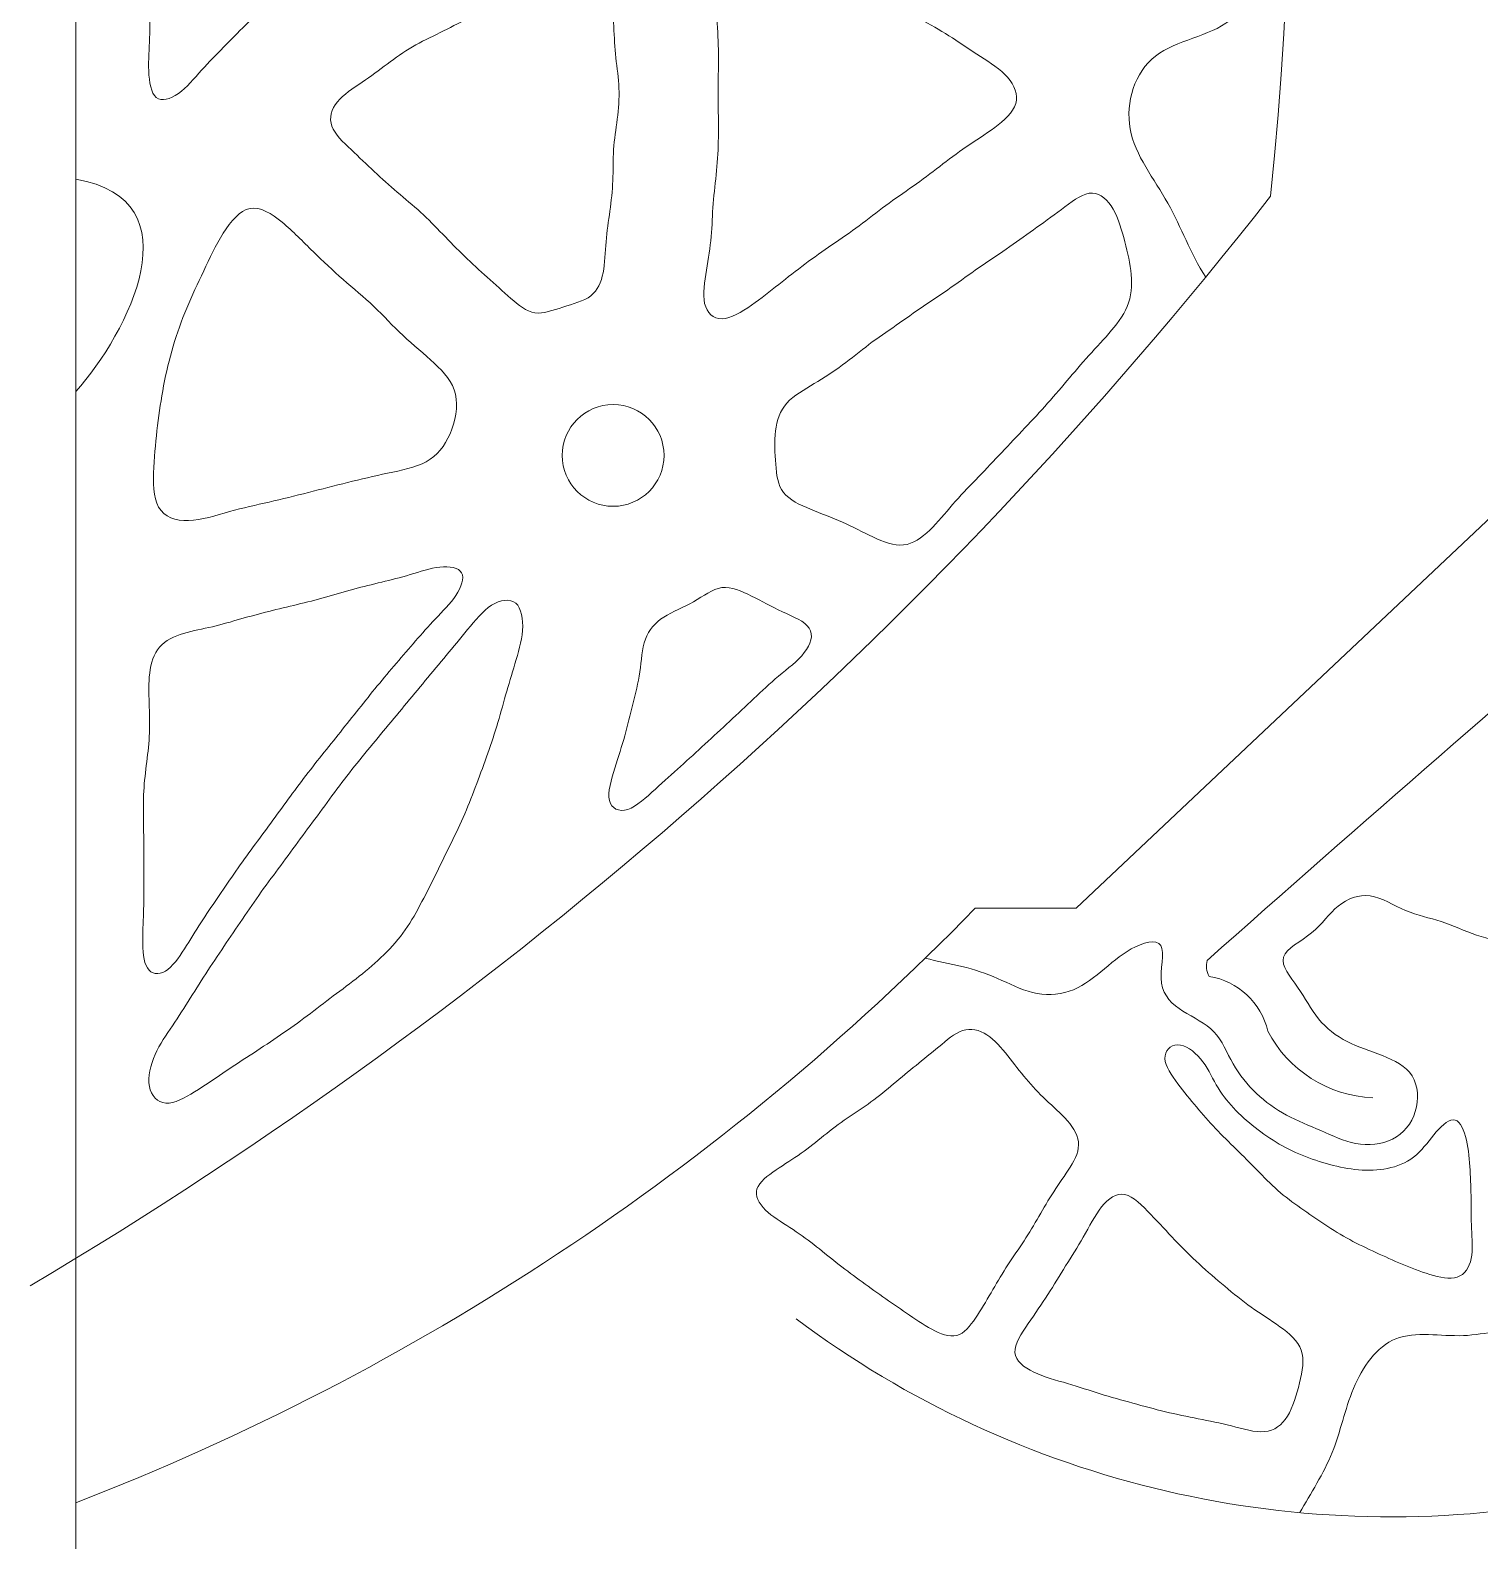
# Model space of a CAD drawing. Header units: inches. Extents: x 36 to 79.2, y 17.3 to 55.9.
# Drawn here: x 35.97 to 44.85, y 22.72 to 31.97 of the extents above; entities that cross this region are included whole.
import ezdxf

# ---------------------------------------------------------------- set-up
doc = ezdxf.new("R2010")
doc.units = ezdxf.units.IN
for name, color, linetype, lineweight in [('01_ORIGINAL_CAD', 7, 'CONTINUOUS', 20), ('10_EXTENSION_MASSES', 7, 'CONTINUOUS', 15), ('11_NODAL_COURTS', 7, 'CONTINUOUS', 15), ('15_NEIGHBOURHOOD_CIRCULATION', 7, 'CONTINUOUS', 13)]:
    doc.layers.add(name, color=color, linetype=linetype, lineweight=lineweight)

msp = doc.modelspace()

# ---------------------------------------------------------------- linework, layer by layer
at = {"layer": '01_ORIGINAL_CAD'}
msp.add_line((36.2477, 17.9065), (36.2477, 55.9005), dxfattribs=at)
msp.add_lwpolyline([(53.6498, 30.945), (50.3999, 30.0042), (48.0949, 29.84), (45.4271, 29.473), (42.376, 26.5966), (41.758, 26.5966, -0.10797), (36.2477, 22.9537)], format="xyb", dxfattribs=at)
for centre, radius, start, end in [((22.064, 33.1953), 21.6191, 354.05829, 36.03187), ((22.0198, 47.8249), 27.364, 300.64801, 321.9453), ((177.5961, -125.0151), 202.3783, 130.550264, 131.620051), ((43.2925, 26.2403), 0.1191, 162.57465, 211.31867), ((43.1185, 25.7412), 0.4431, 13.28108, 80.61101), ((44.2246, 26.1956), 0.7613, 207.58957, 267.56387), ((44.3055, 28.9507), 6.0833, 233.18303, 280.53924)]:
    msp.add_arc(centre, radius, start, end, dxfattribs=at)
at = {"layer": '10_EXTENSION_MASSES'}
for points, knots in [([(37.4282, 32.1361), (37.3799, 32.0947), (37.3333, 32.0509), (37.2877, 32.0061), (37.242, 31.9612), (37.1973, 31.9153), (37.1529, 31.8701), (37.1085, 31.8248), (37.0643, 31.7803), (37.0189, 31.7298), (36.9735, 31.6794), (36.9268, 31.623), (36.8767, 31.5873), (36.8266, 31.5515), (36.7732, 31.5363), (36.741, 31.5628), (36.7088, 31.5892), (36.6978, 31.6572), (36.695, 31.7253), (36.6923, 31.7934), (36.6978, 31.8615), (36.7001, 31.927), (36.7025, 31.9924), (36.7017, 32.055), (36.7013, 32.1185), (36.7008, 32.182), (36.7007, 32.2463), (36.7007, 32.3105), (36.7007, 32.3748), (36.7008, 32.439), (36.7009, 32.5032), (36.701, 32.5674), (36.701, 32.6315), (36.701, 32.6956), (36.701, 32.7597), (36.7011, 32.8238), (36.7011, 32.888), (36.701, 32.9522), (36.701, 33.0164), (36.701, 33.0807), (36.7011, 33.1449), (36.7014, 33.2092), (36.7019, 33.2726), (36.7024, 33.336), (36.703, 33.3986), (36.7004, 33.4643), (36.6978, 33.5301), (36.692, 33.599), (36.6966, 33.6666), (36.7013, 33.7343), (36.7164, 33.8006), (36.7493, 33.8223), (36.7822, 33.844), (36.8329, 33.8211), (36.8794, 33.7804), (36.926, 33.7396), (36.9684, 33.681), (37.0122, 33.6299), (37.0561, 33.5788), (37.1014, 33.5352), (37.1466, 33.4906), (37.1919, 33.4461), (37.2371, 33.4007), (37.2841, 33.3576), (37.3312, 33.3146), (37.3801, 33.2739), (37.4294, 33.2339), (37.4788, 33.1938), (37.5287, 33.1544), (37.5791, 33.1158), (37.6296, 33.0772), (37.6806, 33.0395), (37.7326, 33.0048), (37.7847, 32.9702), (37.8377, 32.9385), (37.8961, 32.9091), (37.9546, 32.8796), (38.0184, 32.8523), (38.0719, 32.8161), (38.1253, 32.7798), (38.1684, 32.7346), (38.1661, 32.6906), (38.1638, 32.6466), (38.1161, 32.6038), (38.0613, 32.568), (38.0064, 32.5322), (37.9443, 32.5035), (37.8873, 32.4723), (37.8303, 32.4411), (37.7784, 32.4075), (37.7275, 32.3709), (37.6766, 32.3343), (37.6267, 32.2949), (37.5767, 32.2557), (37.5267, 32.2165), (37.4766, 32.1775), (37.4282, 32.1361)], [0, 0, 0, 0, 0.03125, 0.03125, 0.03125, 0.0625, 0.0625, 0.0625, 0.09375, 0.09375, 0.09375, 0.125, 0.125, 0.125, 0.15625, 0.15625, 0.15625, 0.1875, 0.1875, 0.1875, 0.21875, 0.21875, 0.21875, 0.25, 0.25, 0.25, 0.28125, 0.28125, 0.28125, 0.3125, 0.3125, 0.3125, 0.34375, 0.34375, 0.34375, 0.375, 0.375, 0.375, 0.40625, 0.40625, 0.40625, 0.4375, 0.4375, 0.4375, 0.46875, 0.46875, 0.46875, 0.5, 0.5, 0.5, 0.53125, 0.53125, 0.53125, 0.5625, 0.5625, 0.5625, 0.59375, 0.59375, 0.59375, 0.625, 0.625, 0.625, 0.65625, 0.65625, 0.65625, 0.6875, 0.6875, 0.6875, 0.71875, 0.71875, 0.71875, 0.75, 0.75, 0.75, 0.78125, 0.78125, 0.78125, 0.8125, 0.8125, 0.8125, 0.84375, 0.84375, 0.84375, 0.875, 0.875, 0.875, 0.90625, 0.90625, 0.90625, 0.9375, 0.9375, 0.9375, 0.96875, 0.96875, 0.96875, 1, 1, 1, 1]), ([(40.2067, 30.2068), (40.1535, 30.2056), (40.1136, 30.2435), (40.1003, 30.3007), (40.0869, 30.3578), (40.1002, 30.4342), (40.112, 30.5056), (40.1238, 30.577), (40.1342, 30.6434), (40.1401, 30.7104), (40.146, 30.7774), (40.1474, 30.8451), (40.1527, 30.9124), (40.1579, 30.9798), (40.167, 31.0469), (40.1733, 31.1143), (40.1797, 31.1818), (40.1834, 31.2496), (40.1844, 31.318), (40.1854, 31.3863), (40.1838, 31.4552), (40.1834, 31.5238), (40.1829, 31.5924), (40.1836, 31.6607), (40.1842, 31.7286), (40.1848, 31.7966), (40.1852, 31.8642), (40.1816, 31.9356), (40.1779, 32.007), (40.1703, 32.0822), (40.1797, 32.1466), (40.1891, 32.2111), (40.2157, 32.2648), (40.2662, 32.2903), (40.3168, 32.3157), (40.3913, 32.3127), (40.4627, 32.3052), (40.534, 32.2976), (40.6022, 32.2854), (40.6691, 32.2746), (40.7361, 32.2638), (40.8018, 32.2544), (40.8673, 32.2394), (40.9328, 32.2244), (40.998, 32.2038), (41.0631, 32.1826), (41.1282, 32.1614), (41.1932, 32.1396), (41.2569, 32.1145), (41.3205, 32.0895), (41.3827, 32.0611), (41.4428, 32.0295), (41.5028, 31.998), (41.5607, 31.9632), (41.6175, 31.9269), (41.6742, 31.8906), (41.7298, 31.8527), (41.7893, 31.8138), (41.8488, 31.7749), (41.9123, 31.7349), (41.9555, 31.686), (41.9987, 31.637), (42.0215, 31.579), (42.0054, 31.5251), (41.9894, 31.4712), (41.9346, 31.4213), (41.877, 31.3784), (41.8194, 31.3354), (41.759, 31.2994), (41.7026, 31.2607), (41.6462, 31.222), (41.5936, 31.1808), (41.5402, 31.1398), (41.4867, 31.0988), (41.4324, 31.0582), (41.3768, 31.0189), (41.3212, 30.9795), (41.2644, 30.9415), (41.2094, 30.9009), (41.1545, 30.8603), (41.1014, 30.8171), (41.0468, 30.7767), (40.9922, 30.7364), (40.936, 30.6988), (40.8802, 30.6603), (40.8244, 30.6219), (40.769, 30.5825), (40.7149, 30.5421), (40.6608, 30.5016), (40.6081, 30.46), (40.5546, 30.4176), (40.5012, 30.3751), (40.4471, 30.3319), (40.3868, 30.2901), (40.3265, 30.2483), (40.2599, 30.208), (40.2067, 30.2068)], [0, 0, 0, 0, 0.03125, 0.03125, 0.03125, 0.0625, 0.0625, 0.0625, 0.09375, 0.09375, 0.09375, 0.125, 0.125, 0.125, 0.15625, 0.15625, 0.15625, 0.1875, 0.1875, 0.1875, 0.21875, 0.21875, 0.21875, 0.25, 0.25, 0.25, 0.28125, 0.28125, 0.28125, 0.3125, 0.3125, 0.3125, 0.34375, 0.34375, 0.34375, 0.375, 0.375, 0.375, 0.40625, 0.40625, 0.40625, 0.4375, 0.4375, 0.4375, 0.46875, 0.46875, 0.46875, 0.5, 0.5, 0.5, 0.53125, 0.53125, 0.53125, 0.5625, 0.5625, 0.5625, 0.59375, 0.59375, 0.59375, 0.625, 0.625, 0.625, 0.65625, 0.65625, 0.65625, 0.6875, 0.6875, 0.6875, 0.71875, 0.71875, 0.71875, 0.75, 0.75, 0.75, 0.78125, 0.78125, 0.78125, 0.8125, 0.8125, 0.8125, 0.84375, 0.84375, 0.84375, 0.875, 0.875, 0.875, 0.90625, 0.90625, 0.90625, 0.9375, 0.9375, 0.9375, 0.96875, 0.96875, 0.96875, 1, 1, 1, 1]), ([(37.8168, 31.3872), (37.7987, 31.4375), (37.8136, 31.4905), (37.8507, 31.5356), (37.8878, 31.5808), (37.9471, 31.6183), (38.0017, 31.6556), (38.0562, 31.693), (38.1059, 31.7303), (38.156, 31.7673), (38.2061, 31.8044), (38.2566, 31.8413), (38.3107, 31.873), (38.3648, 31.9048), (38.4225, 31.9314), (38.4794, 31.9596), (38.5364, 31.9878), (38.5926, 32.0175), (38.6496, 32.0453), (38.7066, 32.0731), (38.7645, 32.099), (38.8234, 32.1222), (38.8824, 32.1454), (38.9424, 32.1659), (39.0025, 32.185), (39.0627, 32.2041), (39.1229, 32.2217), (39.1865, 32.2385), (39.25, 32.2553), (39.3168, 32.2713), (39.3752, 32.2651), (39.4335, 32.2589), (39.4833, 32.2305), (39.5098, 32.1816), (39.5363, 32.1328), (39.5396, 32.0635), (39.543, 31.9974), (39.5464, 31.9313), (39.55, 31.8683), (39.5566, 31.8058), (39.5632, 31.7434), (39.5729, 31.6815), (39.5753, 31.6189), (39.5776, 31.5562), (39.5727, 31.4929), (39.565, 31.4303), (39.5573, 31.3677), (39.547, 31.3059), (39.5428, 31.243), (39.5386, 31.1802), (39.5406, 31.1162), (39.5379, 31.0532), (39.5352, 30.9902), (39.5279, 30.9282), (39.5196, 30.8665), (39.5113, 30.8048), (39.502, 30.7435), (39.4965, 30.6791), (39.491, 30.6147), (39.4893, 30.5471), (39.4781, 30.4887), (39.4669, 30.4302), (39.4463, 30.3808), (39.403, 30.3477), (39.3597, 30.3147), (39.2938, 30.298), (39.232, 30.2783), (39.1701, 30.2585), (39.1124, 30.2358), (39.0601, 30.2438), (39.0077, 30.2517), (38.9607, 30.2904), (38.9129, 30.332), (38.865, 30.3735), (38.8164, 30.4178), (38.7688, 30.4609), (38.7212, 30.504), (38.6747, 30.5459), (38.6294, 30.5897), (38.584, 30.6335), (38.5398, 30.6794), (38.4955, 30.7251), (38.4512, 30.7709), (38.4068, 30.8166), (38.3601, 30.8594), (38.3134, 30.9022), (38.2643, 30.942), (38.2167, 30.9829), (38.1691, 31.0237), (38.1228, 31.0656), (38.0765, 31.1089), (38.0301, 31.1522), (37.9836, 31.1968), (37.9348, 31.243), (37.886, 31.2892), (37.8349, 31.3369), (37.8168, 31.3872)], [0, 0, 0, 0, 0.03125, 0.03125, 0.03125, 0.0625, 0.0625, 0.0625, 0.09375, 0.09375, 0.09375, 0.125, 0.125, 0.125, 0.15625, 0.15625, 0.15625, 0.1875, 0.1875, 0.1875, 0.21875, 0.21875, 0.21875, 0.25, 0.25, 0.25, 0.28125, 0.28125, 0.28125, 0.3125, 0.3125, 0.3125, 0.34375, 0.34375, 0.34375, 0.375, 0.375, 0.375, 0.40625, 0.40625, 0.40625, 0.4375, 0.4375, 0.4375, 0.46875, 0.46875, 0.46875, 0.5, 0.5, 0.5, 0.53125, 0.53125, 0.53125, 0.5625, 0.5625, 0.5625, 0.59375, 0.59375, 0.59375, 0.625, 0.625, 0.625, 0.65625, 0.65625, 0.65625, 0.6875, 0.6875, 0.6875, 0.71875, 0.71875, 0.71875, 0.75, 0.75, 0.75, 0.78125, 0.78125, 0.78125, 0.8125, 0.8125, 0.8125, 0.84375, 0.84375, 0.84375, 0.875, 0.875, 0.875, 0.90625, 0.90625, 0.90625, 0.9375, 0.9375, 0.9375, 0.96875, 0.96875, 0.96875, 1, 1, 1, 1]), ([(40.7496, 29.0395), (40.6843, 29.0664), (40.6192, 29.0971), (40.5833, 29.1428), (40.5474, 29.1884), (40.5407, 29.2491), (40.5353, 29.3157), (40.5299, 29.3822), (40.5259, 29.4545), (40.5339, 29.5197), (40.542, 29.585), (40.5621, 29.6432), (40.6042, 29.6903), (40.6463, 29.7374), (40.7103, 29.7734), (40.7713, 29.8099), (40.8323, 29.8464), (40.8903, 29.8833), (40.9454, 29.9239), (41.0004, 29.9644), (41.0526, 30.0085), (41.1069, 30.0494), (41.1612, 30.0903), (41.2175, 30.128), (41.2734, 30.1668), (41.3292, 30.2056), (41.3845, 30.2455), (41.4409, 30.2842), (41.4974, 30.3229), (41.5548, 30.3604), (41.611, 30.3996), (41.6671, 30.4388), (41.7219, 30.4797), (41.7781, 30.5189), (41.8343, 30.5582), (41.8918, 30.5957), (41.9479, 30.6343), (42.004, 30.6729), (42.0586, 30.7125), (42.1145, 30.7524), (42.1704, 30.7923), (42.2275, 30.8325), (42.2856, 30.8763), (42.3437, 30.9201), (42.4027, 30.9675), (42.4556, 30.9754), (42.5085, 30.9832), (42.5554, 30.9513), (42.5902, 30.8989), (42.6249, 30.8465), (42.6475, 30.7734), (42.667, 30.7042), (42.6865, 30.635), (42.7029, 30.5696), (42.7106, 30.5026), (42.7184, 30.4356), (42.7175, 30.367), (42.6973, 30.3053), (42.677, 30.2436), (42.6374, 30.1888), (42.5932, 30.1363), (42.5491, 30.0837), (42.5004, 30.0333), (42.454, 29.982), (42.4076, 29.9306), (42.3636, 29.8782), (42.3191, 29.8259), (42.2747, 29.7737), (42.2299, 29.7216), (42.184, 29.6704), (42.1382, 29.6193), (42.0913, 29.569), (42.0441, 29.519), (41.997, 29.4689), (41.9496, 29.4191), (41.9023, 29.3692), (41.855, 29.3194), (41.8077, 29.2696), (41.7604, 29.2203), (41.7131, 29.171), (41.6657, 29.1222), (41.6194, 29.0693), (41.5731, 29.0164), (41.5278, 28.9595), (41.4789, 28.9122), (41.43, 28.8649), (41.3775, 28.8272), (41.3186, 28.8212), (41.2598, 28.8152), (41.1946, 28.841), (41.1314, 28.8705), (41.0682, 28.8999), (41.007, 28.9331), (40.9437, 28.9613), (40.8803, 28.9895), (40.8149, 29.0126), (40.7496, 29.0395)], [0, 0, 0, 0, 0.03125, 0.03125, 0.03125, 0.0625, 0.0625, 0.0625, 0.09375, 0.09375, 0.09375, 0.125, 0.125, 0.125, 0.15625, 0.15625, 0.15625, 0.1875, 0.1875, 0.1875, 0.21875, 0.21875, 0.21875, 0.25, 0.25, 0.25, 0.28125, 0.28125, 0.28125, 0.3125, 0.3125, 0.3125, 0.34375, 0.34375, 0.34375, 0.375, 0.375, 0.375, 0.40625, 0.40625, 0.40625, 0.4375, 0.4375, 0.4375, 0.46875, 0.46875, 0.46875, 0.5, 0.5, 0.5, 0.53125, 0.53125, 0.53125, 0.5625, 0.5625, 0.5625, 0.59375, 0.59375, 0.59375, 0.625, 0.625, 0.625, 0.65625, 0.65625, 0.65625, 0.6875, 0.6875, 0.6875, 0.71875, 0.71875, 0.71875, 0.75, 0.75, 0.75, 0.78125, 0.78125, 0.78125, 0.8125, 0.8125, 0.8125, 0.84375, 0.84375, 0.84375, 0.875, 0.875, 0.875, 0.90625, 0.90625, 0.90625, 0.9375, 0.9375, 0.9375, 0.96875, 0.96875, 0.96875, 1, 1, 1, 1]), ([(36.9386, 28.9701), (36.8597, 28.9676), (36.7902, 28.9923), (36.7558, 29.0523), (36.7214, 29.1122), (36.7221, 29.2073), (36.7264, 29.2967), (36.7307, 29.3861), (36.7387, 29.4698), (36.7488, 29.5521), (36.7588, 29.6343), (36.7709, 29.7152), (36.7864, 29.7963), (36.8019, 29.8774), (36.8207, 29.9587), (36.8443, 30.0383), (36.8679, 30.1179), (36.8961, 30.1958), (36.928, 30.2719), (36.9598, 30.3481), (36.9953, 30.4225), (37.0317, 30.4997), (37.0681, 30.577), (37.1053, 30.6571), (37.1517, 30.7306), (37.198, 30.8041), (37.2534, 30.871), (37.3157, 30.8829), (37.3779, 30.8948), (37.4469, 30.8517), (37.5125, 30.7978), (37.5781, 30.7439), (37.6403, 30.6791), (37.7016, 30.6188), (37.7629, 30.5585), (37.8233, 30.5027), (37.8858, 30.448), (37.9483, 30.3934), (38.013, 30.34), (38.0736, 30.2822), (38.1341, 30.2244), (38.1907, 30.1623), (38.2531, 30.104), (38.3155, 30.0457), (38.3837, 29.9912), (38.4442, 29.9345), (38.5046, 29.8779), (38.5572, 29.8191), (38.5743, 29.744), (38.5915, 29.6689), (38.5731, 29.5776), (38.5407, 29.5024), (38.5083, 29.4273), (38.4617, 29.3684), (38.3951, 29.3312), (38.3285, 29.2941), (38.2419, 29.2786), (38.1582, 29.2611), (38.0745, 29.2435), (37.9938, 29.2239), (37.9134, 29.2038), (37.8331, 29.1837), (37.753, 29.163), (37.6727, 29.1427), (37.5924, 29.1225), (37.5118, 29.1025), (37.432, 29.0841), (37.3522, 29.0656), (37.2731, 29.0487), (37.1895, 29.0254), (37.1058, 29.0021), (37.0175, 28.9725), (36.9386, 28.9701)], [0, 0, 0, 0, 0.041667, 0.041667, 0.041667, 0.083333, 0.083333, 0.083333, 0.125, 0.125, 0.125, 0.166667, 0.166667, 0.166667, 0.208333, 0.208333, 0.208333, 0.25, 0.25, 0.25, 0.291667, 0.291667, 0.291667, 0.333333, 0.333333, 0.333333, 0.375, 0.375, 0.375, 0.416667, 0.416667, 0.416667, 0.458333, 0.458333, 0.458333, 0.5, 0.5, 0.5, 0.541667, 0.541667, 0.541667, 0.583333, 0.583333, 0.583333, 0.625, 0.625, 0.625, 0.666667, 0.666667, 0.666667, 0.708333, 0.708333, 0.708333, 0.75, 0.75, 0.75, 0.791667, 0.791667, 0.791667, 0.833333, 0.833333, 0.833333, 0.875, 0.875, 0.875, 0.916667, 0.916667, 0.916667, 0.958333, 0.958333, 0.958333, 1, 1, 1, 1]), ([(36.7974, 26.21), (36.7554, 26.1847), (36.7109, 26.1919), (36.6866, 26.2299), (36.6624, 26.2678), (36.6585, 26.3364), (36.6584, 26.4019), (36.6584, 26.4674), (36.6623, 26.5297), (36.6639, 26.5905), (36.6655, 26.6513), (36.6649, 26.7106), (36.6646, 26.7705), (36.6643, 26.8304), (36.6643, 26.8909), (36.6643, 26.9514), (36.6642, 27.0119), (36.6641, 27.0724), (36.6633, 27.133), (36.6626, 27.1935), (36.6613, 27.2541), (36.6646, 27.314), (36.6678, 27.3739), (36.6756, 27.433), (36.6829, 27.4922), (36.6902, 27.5514), (36.697, 27.6107), (36.6995, 27.6704), (36.7019, 27.7302), (36.7, 27.7905), (36.6978, 27.852), (36.6956, 27.9134), (36.6932, 27.9761), (36.7007, 28.0363), (36.7083, 28.0965), (36.726, 28.1543), (36.7617, 28.1955), (36.7975, 28.2367), (36.8514, 28.2614), (36.9087, 28.2789), (36.966, 28.2965), (37.0268, 28.3069), (37.0857, 28.3206), (37.1446, 28.3343), (37.2016, 28.3514), (37.2589, 28.3678), (37.3161, 28.3842), (37.3736, 28.3999), (37.4313, 28.4145), (37.4889, 28.4291), (37.5467, 28.4426), (37.6045, 28.4566), (37.6623, 28.4705), (37.7201, 28.4848), (37.7777, 28.5008), (37.8354, 28.5168), (37.8929, 28.5345), (37.9504, 28.5502), (38.008, 28.566), (38.0656, 28.5797), (38.1227, 28.5936), (38.1797, 28.6075), (38.2362, 28.6215), (38.2961, 28.6394), (38.3559, 28.6573), (38.4191, 28.6792), (38.4785, 28.6855), (38.5379, 28.6919), (38.5934, 28.6828), (38.6116, 28.6507), (38.6297, 28.6186), (38.6105, 28.5636), (38.5768, 28.5126), (38.5431, 28.4616), (38.4949, 28.4145), (38.4513, 28.3687), (38.4077, 28.3229), (38.3686, 28.2785), (38.3294, 28.2334), (38.2902, 28.1884), (38.2509, 28.1428), (38.2117, 28.0969), (38.1725, 28.051), (38.1335, 28.0047), (38.0952, 27.9579), (38.0569, 27.9111), (38.0193, 27.8638), (37.9818, 27.8165), (37.9442, 27.7693), (37.9065, 27.722), (37.8687, 27.6749), (37.8309, 27.6278), (37.793, 27.5807), (37.7554, 27.5335), (37.7177, 27.4862), (37.6804, 27.4388), (37.6439, 27.3906), (37.6074, 27.3425), (37.5717, 27.2938), (37.536, 27.245), (37.5004, 27.1962), (37.4648, 27.1474), (37.429, 27.0988), (37.3932, 27.0501), (37.3572, 27.0016), (37.3216, 26.9528), (37.286, 26.904), (37.2507, 26.855), (37.2161, 26.8053), (37.1816, 26.7556), (37.1478, 26.7054), (37.1141, 26.6557), (37.0803, 26.606), (37.0466, 26.557), (37.0139, 26.5063), (36.9812, 26.4556), (36.9495, 26.4031), (36.9141, 26.348), (36.8786, 26.293), (36.8393, 26.2352), (36.7974, 26.21)], [0, 0, 0, 0, 0.025, 0.025, 0.025, 0.05, 0.05, 0.05, 0.075, 0.075, 0.075, 0.1, 0.1, 0.1, 0.125, 0.125, 0.125, 0.15, 0.15, 0.15, 0.175, 0.175, 0.175, 0.2, 0.2, 0.2, 0.225, 0.225, 0.225, 0.25, 0.25, 0.25, 0.275, 0.275, 0.275, 0.3, 0.3, 0.3, 0.325, 0.325, 0.325, 0.35, 0.35, 0.35, 0.375, 0.375, 0.375, 0.4, 0.4, 0.4, 0.425, 0.425, 0.425, 0.45, 0.45, 0.45, 0.475, 0.475, 0.475, 0.5, 0.5, 0.5, 0.525, 0.525, 0.525, 0.55, 0.55, 0.55, 0.575, 0.575, 0.575, 0.6, 0.6, 0.6, 0.625, 0.625, 0.625, 0.65, 0.65, 0.65, 0.675, 0.675, 0.675, 0.7, 0.7, 0.7, 0.725, 0.725, 0.725, 0.75, 0.75, 0.75, 0.775, 0.775, 0.775, 0.8, 0.8, 0.8, 0.825, 0.825, 0.825, 0.85, 0.85, 0.85, 0.875, 0.875, 0.875, 0.9, 0.9, 0.9, 0.925, 0.925, 0.925, 0.95, 0.95, 0.95, 0.975, 0.975, 0.975, 1, 1, 1, 1]), ([(39.5165, 27.2557), (39.5047, 27.3057), (39.5284, 27.3842), (39.5505, 27.4549), (39.5726, 27.5256), (39.5932, 27.5886), (39.611, 27.6525), (39.6289, 27.7165), (39.644, 27.7814), (39.6601, 27.846), (39.6762, 27.9107), (39.6932, 27.975), (39.7033, 28.0438), (39.7133, 28.1127), (39.7163, 28.186), (39.7372, 28.2441), (39.7581, 28.3022), (39.7968, 28.345), (39.85, 28.3791), (39.9032, 28.4133), (39.9708, 28.4389), (40.0319, 28.4737), (40.093, 28.5084), (40.1475, 28.5522), (40.2057, 28.5599), (40.2639, 28.5676), (40.3257, 28.5391), (40.3872, 28.5081), (40.4486, 28.4771), (40.5098, 28.4435), (40.5762, 28.4125), (40.6426, 28.3815), (40.7142, 28.3532), (40.7412, 28.311), (40.7683, 28.2689), (40.7508, 28.2129), (40.7108, 28.1617), (40.6708, 28.1104), (40.6083, 28.0639), (40.5533, 28.0178), (40.4983, 27.9716), (40.4507, 27.926), (40.4019, 27.8799), (40.353, 27.8338), (40.3029, 27.7872), (40.2528, 27.7406), (40.2026, 27.694), (40.1525, 27.6473), (40.1023, 27.601), (40.0521, 27.5548), (40.0019, 27.5089), (39.9521, 27.4641), (39.9023, 27.4192), (39.853, 27.3754), (39.7982, 27.3253), (39.7434, 27.2751), (39.683, 27.2188), (39.6293, 27.2014), (39.5755, 27.184), (39.5283, 27.2056), (39.5165, 27.2557)], [0, 0, 0, 0, 0.05, 0.05, 0.05, 0.1, 0.1, 0.1, 0.15, 0.15, 0.15, 0.2, 0.2, 0.2, 0.25, 0.25, 0.25, 0.3, 0.3, 0.3, 0.35, 0.35, 0.35, 0.4, 0.4, 0.4, 0.45, 0.45, 0.45, 0.5, 0.5, 0.5, 0.55, 0.55, 0.55, 0.6, 0.6, 0.6, 0.65, 0.65, 0.65, 0.7, 0.7, 0.7, 0.75, 0.75, 0.75, 0.8, 0.8, 0.8, 0.85, 0.85, 0.85, 0.9, 0.9, 0.9, 0.95, 0.95, 0.95, 1, 1, 1, 1]), ([(36.7999, 25.4019), (36.7484, 25.4052), (36.7097, 25.4472), (36.699, 25.5046), (36.6884, 25.5621), (36.7058, 25.6349), (36.7343, 25.6993), (36.7629, 25.7637), (36.8026, 25.8197), (36.8403, 25.8759), (36.878, 25.9321), (36.9137, 25.9884), (36.9495, 26.0451), (36.9853, 26.1017), (37.0212, 26.1587), (37.058, 26.2151), (37.0948, 26.2714), (37.1326, 26.3272), (37.1701, 26.3831), (37.2077, 26.4389), (37.245, 26.4949), (37.283, 26.5505), (37.3209, 26.606), (37.3594, 26.6612), (37.3987, 26.7158), (37.4381, 26.7704), (37.4782, 26.8244), (37.5183, 26.8784), (37.5584, 26.9325), (37.5984, 26.9866), (37.6384, 27.0408), (37.6783, 27.0949), (37.7181, 27.1492), (37.7579, 27.2035), (37.7976, 27.2578), (37.8373, 27.3121), (37.878, 27.3657), (37.9188, 27.4192), (37.9605, 27.472), (38.003, 27.5242), (38.0455, 27.5763), (38.0887, 27.6279), (38.1317, 27.6796), (38.1748, 27.7314), (38.2177, 27.7832), (38.2605, 27.8352), (38.3034, 27.8872), (38.3463, 27.9393), (38.3892, 27.9909), (38.4321, 28.0425), (38.475, 28.0936), (38.5178, 28.1448), (38.5607, 28.196), (38.6034, 28.2473), (38.6485, 28.3027), (38.6937, 28.3581), (38.7413, 28.4176), (38.7947, 28.4516), (38.8482, 28.4857), (38.9075, 28.4943), (38.9428, 28.4644), (38.9781, 28.4345), (38.9894, 28.3661), (38.9845, 28.2974), (38.9795, 28.2287), (38.9583, 28.1596), (38.9382, 28.0937), (38.9182, 28.0278), (38.8993, 27.965), (38.8812, 27.9015), (38.8632, 27.838), (38.8459, 27.7737), (38.8266, 27.7104), (38.8072, 27.6471), (38.7858, 27.5846), (38.7637, 27.5224), (38.7416, 27.4601), (38.7188, 27.398), (38.6954, 27.3362), (38.6719, 27.2744), (38.6477, 27.2129), (38.621, 27.1521), (38.5942, 27.0913), (38.5649, 27.0311), (38.5356, 26.9713), (38.5064, 26.9115), (38.4773, 26.852), (38.4477, 26.7924), (38.4181, 26.7327), (38.3881, 26.673), (38.3565, 26.6139), (38.3249, 26.5549), (38.2917, 26.4965), (38.2519, 26.4428), (38.2122, 26.3891), (38.166, 26.34), (38.1173, 26.2938), (38.0686, 26.2476), (38.0175, 26.2043), (37.965, 26.1633), (37.9124, 26.1223), (37.8584, 26.0836), (37.8051, 26.0434), (37.7519, 26.0032), (37.6994, 25.9614), (37.6458, 25.9214), (37.5922, 25.8813), (37.5375, 25.843), (37.4822, 25.8055), (37.4268, 25.768), (37.3709, 25.7315), (37.3154, 25.6953), (37.26, 25.6592), (37.2051, 25.6234), (37.1493, 25.5859), (37.0935, 25.5483), (37.0368, 25.5089), (36.9763, 25.4715), (36.9158, 25.4341), (36.8514, 25.3986), (36.7999, 25.4019)], [0, 0, 0, 0, 0.025, 0.025, 0.025, 0.05, 0.05, 0.05, 0.075, 0.075, 0.075, 0.1, 0.1, 0.1, 0.125, 0.125, 0.125, 0.15, 0.15, 0.15, 0.175, 0.175, 0.175, 0.2, 0.2, 0.2, 0.225, 0.225, 0.225, 0.25, 0.25, 0.25, 0.275, 0.275, 0.275, 0.3, 0.3, 0.3, 0.325, 0.325, 0.325, 0.35, 0.35, 0.35, 0.375, 0.375, 0.375, 0.4, 0.4, 0.4, 0.425, 0.425, 0.425, 0.45, 0.45, 0.45, 0.475, 0.475, 0.475, 0.5, 0.5, 0.5, 0.525, 0.525, 0.525, 0.55, 0.55, 0.55, 0.575, 0.575, 0.575, 0.6, 0.6, 0.6, 0.625, 0.625, 0.625, 0.65, 0.65, 0.65, 0.675, 0.675, 0.675, 0.7, 0.7, 0.7, 0.725, 0.725, 0.725, 0.75, 0.75, 0.75, 0.775, 0.775, 0.775, 0.8, 0.8, 0.8, 0.825, 0.825, 0.825, 0.85, 0.85, 0.85, 0.875, 0.875, 0.875, 0.9, 0.9, 0.9, 0.925, 0.925, 0.925, 0.95, 0.95, 0.95, 0.975, 0.975, 0.975, 1, 1, 1, 1]), ([(40.4727, 24.7469), (40.4319, 24.787), (40.4074, 24.8338), (40.4209, 24.8764), (40.4343, 24.919), (40.4857, 24.9574), (40.5377, 24.9927), (40.5896, 25.0279), (40.6421, 25.06), (40.6909, 25.0946), (40.7397, 25.1291), (40.7849, 25.166), (40.8308, 25.2028), (40.8768, 25.2397), (40.9237, 25.2763), (40.9723, 25.31), (41.0209, 25.3437), (41.0713, 25.3743), (41.1192, 25.409), (41.1671, 25.4437), (41.2125, 25.4824), (41.258, 25.5205), (41.3034, 25.5586), (41.349, 25.5961), (41.3949, 25.6333), (41.4409, 25.6704), (41.4873, 25.7071), (41.5347, 25.747), (41.5822, 25.7869), (41.6306, 25.83), (41.6807, 25.8459), (41.7307, 25.8619), (41.7825, 25.8508), (41.8294, 25.8203), (41.8762, 25.7897), (41.9182, 25.7397), (41.957, 25.6912), (41.9957, 25.6428), (42.0312, 25.5959), (42.0688, 25.5511), (42.1065, 25.5063), (42.1463, 25.4635), (42.1904, 25.4219), (42.2345, 25.3802), (42.2828, 25.3397), (42.322, 25.2939), (42.3611, 25.248), (42.3909, 25.197), (42.3907, 25.1454), (42.3904, 25.0938), (42.3601, 25.0418), (42.327, 24.991), (42.2939, 24.9402), (42.258, 24.8908), (42.2261, 24.8406), (42.1941, 24.7904), (42.1661, 24.7395), (42.1368, 24.689), (42.1075, 24.6385), (42.0768, 24.5884), (42.0444, 24.5392), (42.0119, 24.49), (41.9776, 24.4416), (41.9459, 24.3923), (41.9141, 24.343), (41.8849, 24.2928), (41.8547, 24.2406), (41.8244, 24.1884), (41.7932, 24.1341), (41.7595, 24.0847), (41.7258, 24.0352), (41.6897, 23.9906), (41.6442, 23.9789), (41.5988, 23.9672), (41.544, 23.9884), (41.491, 24.0169), (41.4381, 24.0454), (41.387, 24.0811), (41.3373, 24.1153), (41.2876, 24.1496), (41.2394, 24.1823), (41.1913, 24.216), (41.1433, 24.2497), (41.0954, 24.2845), (41.0477, 24.3194), (41, 24.3544), (40.9526, 24.3895), (40.9062, 24.4259), (40.8599, 24.4622), (40.8146, 24.4998), (40.7685, 24.5358), (40.7223, 24.5718), (40.6752, 24.606), (40.623, 24.6398), (40.5709, 24.6736), (40.5136, 24.7069), (40.4727, 24.7469)], [0, 0, 0, 0, 0.03125, 0.03125, 0.03125, 0.0625, 0.0625, 0.0625, 0.09375, 0.09375, 0.09375, 0.125, 0.125, 0.125, 0.15625, 0.15625, 0.15625, 0.1875, 0.1875, 0.1875, 0.21875, 0.21875, 0.21875, 0.25, 0.25, 0.25, 0.28125, 0.28125, 0.28125, 0.3125, 0.3125, 0.3125, 0.34375, 0.34375, 0.34375, 0.375, 0.375, 0.375, 0.40625, 0.40625, 0.40625, 0.4375, 0.4375, 0.4375, 0.46875, 0.46875, 0.46875, 0.5, 0.5, 0.5, 0.53125, 0.53125, 0.53125, 0.5625, 0.5625, 0.5625, 0.59375, 0.59375, 0.59375, 0.625, 0.625, 0.625, 0.65625, 0.65625, 0.65625, 0.6875, 0.6875, 0.6875, 0.71875, 0.71875, 0.71875, 0.75, 0.75, 0.75, 0.78125, 0.78125, 0.78125, 0.8125, 0.8125, 0.8125, 0.84375, 0.84375, 0.84375, 0.875, 0.875, 0.875, 0.90625, 0.90625, 0.90625, 0.9375, 0.9375, 0.9375, 0.96875, 0.96875, 0.96875, 1, 1, 1, 1]), ([(42.9192, 25.6751), (42.9173, 25.722), (42.9524, 25.7594), (42.9975, 25.7592), (43.0426, 25.759), (43.0978, 25.7212), (43.138, 25.6732), (43.1783, 25.6252), (43.2036, 25.5669), (43.2338, 25.5144), (43.264, 25.4619), (43.2991, 25.4152), (43.3394, 25.3721), (43.3797, 25.329), (43.4252, 25.2896), (43.4724, 25.2526), (43.5196, 25.2157), (43.5684, 25.1812), (43.6198, 25.1513), (43.6711, 25.1214), (43.7251, 25.096), (43.7806, 25.0744), (43.8361, 25.0528), (43.8932, 25.0349), (43.9512, 25.0206), (44.0092, 25.0063), (44.0681, 24.9955), (44.1277, 24.992), (44.1873, 24.9886), (44.2475, 24.9925), (44.3045, 25.0068), (44.3615, 25.0211), (44.4153, 25.0457), (44.4605, 25.0855), (44.5056, 25.1253), (44.5422, 25.1802), (44.5819, 25.2256), (44.6216, 25.2711), (44.6646, 25.3071), (44.6972, 25.298), (44.7299, 25.289), (44.7523, 25.235), (44.7661, 25.1756), (44.7799, 25.1162), (44.7853, 25.0515), (44.7889, 24.9905), (44.7926, 24.9294), (44.7946, 24.872), (44.7952, 24.8137), (44.7959, 24.7554), (44.7951, 24.6963), (44.7978, 24.6335), (44.8006, 24.5707), (44.8068, 24.5043), (44.7958, 24.4494), (44.7848, 24.3945), (44.7566, 24.3511), (44.7107, 24.3361), (44.6647, 24.3211), (44.6011, 24.3346), (44.5415, 24.3524), (44.482, 24.3702), (44.4265, 24.3923), (44.3724, 24.4153), (44.3183, 24.4383), (44.2655, 24.4621), (44.2119, 24.4869), (44.1583, 24.5116), (44.104, 24.5372), (44.0516, 24.5657), (43.9993, 24.5941), (43.949, 24.6255), (43.8993, 24.6581), (43.8495, 24.6907), (43.8004, 24.7246), (43.7518, 24.759), (43.7033, 24.7933), (43.6553, 24.8281), (43.6107, 24.8672), (43.5661, 24.9063), (43.5248, 24.9496), (43.4831, 24.9924), (43.4414, 25.0352), (43.3992, 25.0776), (43.3564, 25.1195), (43.3136, 25.1614), (43.2701, 25.2028), (43.2296, 25.2458), (43.189, 25.2888), (43.1515, 25.3333), (43.1135, 25.3785), (43.0755, 25.4238), (43.0372, 25.4698), (42.9986, 25.521), (42.96, 25.5721), (42.9212, 25.6283), (42.9192, 25.6751)], [0, 0, 0, 0, 0.03125, 0.03125, 0.03125, 0.0625, 0.0625, 0.0625, 0.09375, 0.09375, 0.09375, 0.125, 0.125, 0.125, 0.15625, 0.15625, 0.15625, 0.1875, 0.1875, 0.1875, 0.21875, 0.21875, 0.21875, 0.25, 0.25, 0.25, 0.28125, 0.28125, 0.28125, 0.3125, 0.3125, 0.3125, 0.34375, 0.34375, 0.34375, 0.375, 0.375, 0.375, 0.40625, 0.40625, 0.40625, 0.4375, 0.4375, 0.4375, 0.46875, 0.46875, 0.46875, 0.5, 0.5, 0.5, 0.53125, 0.53125, 0.53125, 0.5625, 0.5625, 0.5625, 0.59375, 0.59375, 0.59375, 0.625, 0.625, 0.625, 0.65625, 0.65625, 0.65625, 0.6875, 0.6875, 0.6875, 0.71875, 0.71875, 0.71875, 0.75, 0.75, 0.75, 0.78125, 0.78125, 0.78125, 0.8125, 0.8125, 0.8125, 0.84375, 0.84375, 0.84375, 0.875, 0.875, 0.875, 0.90625, 0.90625, 0.90625, 0.9375, 0.9375, 0.9375, 0.96875, 0.96875, 0.96875, 1, 1, 1, 1]), ([(42.5231, 23.6213), (42.4575, 23.6416), (42.3933, 23.6636), (42.3237, 23.6842), (42.2541, 23.7048), (42.1791, 23.724), (42.1167, 23.7536), (42.0544, 23.7832), (42.0047, 23.8232), (42.0013, 23.875), (41.9979, 23.9268), (42.0409, 23.9904), (42.0826, 24.0515), (42.1243, 24.1125), (42.1648, 24.1711), (42.2026, 24.2296), (42.2404, 24.2881), (42.2754, 24.3466), (42.3113, 24.4042), (42.3472, 24.4619), (42.384, 24.5188), (42.4198, 24.5818), (42.4556, 24.6448), (42.4905, 24.7138), (42.5321, 24.7656), (42.5738, 24.8174), (42.6222, 24.8521), (42.6741, 24.8413), (42.726, 24.8306), (42.7814, 24.7746), (42.833, 24.7204), (42.8846, 24.6661), (42.9325, 24.6138), (42.9809, 24.5632), (43.0293, 24.5126), (43.0783, 24.4637), (43.1292, 24.4166), (43.1802, 24.3695), (43.2332, 24.3243), (43.2861, 24.2799), (43.339, 24.2355), (43.3918, 24.192), (43.4489, 24.1516), (43.5059, 24.1111), (43.5672, 24.0738), (43.6245, 24.0324), (43.6817, 23.9909), (43.7349, 23.9455), (43.7551, 23.8879), (43.7753, 23.8304), (43.7625, 23.7608), (43.7448, 23.688), (43.727, 23.6151), (43.7043, 23.5391), (43.6702, 23.4841), (43.6361, 23.4291), (43.5906, 23.3951), (43.5311, 23.3894), (43.4716, 23.3837), (43.3981, 23.4063), (43.3279, 23.4241), (43.2576, 23.4419), (43.1907, 23.4549), (43.1238, 23.4683), (43.0568, 23.4817), (42.9899, 23.4954), (42.923, 23.5114), (42.8561, 23.5275), (42.7893, 23.5458), (42.7224, 23.5642), (42.6556, 23.5826), (42.5887, 23.6011), (42.5231, 23.6213)], [0, 0, 0, 0, 0.041667, 0.041667, 0.041667, 0.083333, 0.083333, 0.083333, 0.125, 0.125, 0.125, 0.166667, 0.166667, 0.166667, 0.208333, 0.208333, 0.208333, 0.25, 0.25, 0.25, 0.291667, 0.291667, 0.291667, 0.333333, 0.333333, 0.333333, 0.375, 0.375, 0.375, 0.416667, 0.416667, 0.416667, 0.458333, 0.458333, 0.458333, 0.5, 0.5, 0.5, 0.541667, 0.541667, 0.541667, 0.583333, 0.583333, 0.583333, 0.625, 0.625, 0.625, 0.666667, 0.666667, 0.666667, 0.708333, 0.708333, 0.708333, 0.75, 0.75, 0.75, 0.791667, 0.791667, 0.791667, 0.833333, 0.833333, 0.833333, 0.875, 0.875, 0.875, 0.916667, 0.916667, 0.916667, 0.958333, 0.958333, 0.958333, 1, 1, 1, 1])]:
    msp.add_open_spline(points, degree=3, knots=knots, dxfattribs=at)
at = {"layer": '11_NODAL_COURTS'}
msp.add_circle((39.5397, 29.3698), 0.3117, dxfattribs=at)
at = {"layer": '15_NEIGHBOURHOOD_CIRCULATION'}
for points, knots in [([(43.6682, 32.3952), (43.5018, 32.3186), (43.4458, 32.1351), (43.318, 32.0347), (43.1902, 31.9343), (42.9904, 31.9169), (42.8621, 31.8166), (42.7338, 31.7164), (42.6768, 31.5333), (42.7069, 31.3702), (42.7369, 31.2071), (42.8539, 31.0639), (42.9378, 30.9145), (43.0217, 30.7651), (43.0725, 30.6094), (43.17, 30.4622)], [0, 0, 0, 0, 0.2, 0.2, 0.2, 0.4, 0.4, 0.4, 0.6, 0.6, 0.6, 0.8, 0.8, 0.8, 1, 1, 1, 1]), ([(41.4512, 26.29), (41.5252, 26.2704), (41.602, 26.2575), (41.6766, 26.239), (41.7512, 26.2205), (41.8236, 26.1963), (41.8945, 26.1658), (41.9654, 26.1352), (42.0348, 26.0983), (42.1089, 26.0802), (42.183, 26.0621), (42.2619, 26.063), (42.3329, 26.0868), (42.4039, 26.1106), (42.467, 26.1575), (42.5268, 26.2067), (42.5866, 26.256), (42.6431, 26.3078), (42.7135, 26.3462), (42.7839, 26.3846), (42.8681, 26.4096), (42.8942, 26.3676), (42.9202, 26.3256), (42.8881, 26.2166), (42.8993, 26.137), (42.9105, 26.0574), (42.9651, 26.0072), (43.0297, 25.966), (43.0944, 25.9247), (43.1691, 25.8924), (43.2202, 25.8388), (43.2712, 25.7852), (43.2986, 25.7103), (43.337, 25.6425), (43.3754, 25.5747), (43.4249, 25.5142), (43.4802, 25.4617), (43.5355, 25.4092), (43.5966, 25.3648), (43.664, 25.3286), (43.7313, 25.2924), (43.8049, 25.2643), (43.8755, 25.2334), (43.9461, 25.2024), (44.0138, 25.1687), (44.0891, 25.155), (44.1645, 25.1413), (44.2476, 25.1476), (44.3142, 25.1816), (44.3808, 25.2156), (44.431, 25.2772), (44.4535, 25.3506), (44.4761, 25.4239), (44.471, 25.5091), (44.4332, 25.5692), (44.3954, 25.6292), (44.325, 25.664), (44.2519, 25.6928), (44.1789, 25.7215), (44.1032, 25.7442), (44.0356, 25.7788), (43.9681, 25.8135), (43.9086, 25.8601), (43.8613, 25.918), (43.8139, 25.9759), (43.7786, 26.045), (43.7327, 26.1117), (43.6867, 26.1784), (43.63, 26.2427), (43.6466, 26.2961), (43.6631, 26.3495), (43.7528, 26.3921), (43.8184, 26.4457), (43.884, 26.4992), (43.9254, 26.5636), (43.9809, 26.6093), (44.0364, 26.6549), (44.1059, 26.6818), (44.1771, 26.6713), (44.2482, 26.6607), (44.3209, 26.6127), (44.3939, 26.582), (44.4669, 26.5513), (44.5402, 26.5379), (44.6124, 26.5142), (44.6845, 26.4906), (44.7556, 26.4566), (44.829, 26.4313), (44.9024, 26.4059), (44.978, 26.3893), (45.0538, 26.3888), (45.1296, 26.3882), (45.2055, 26.4039), (45.2763, 26.4326), (45.3471, 26.4612), (45.4129, 26.5029), (45.4815, 26.5384), (45.55, 26.5738), (45.6214, 26.6031), (45.6907, 26.6364), (45.7599, 26.6697), (45.8271, 26.7071), (45.8902, 26.7508), (45.9533, 26.7945), (46.0123, 26.8444), (46.0718, 26.8933), (46.1314, 26.9422), (46.1915, 26.99), (46.2533, 27.0361), (46.3151, 27.0822), (46.3785, 27.1265), (46.4337, 27.1792), (46.4889, 27.232), (46.536, 27.293), (46.5676, 27.3628), (46.5993, 27.4325), (46.6156, 27.511), (46.606, 27.5843), (46.5964, 27.6576), (46.5609, 27.7258), (46.5102, 27.7847), (46.4595, 27.8435), (46.3936, 27.893), (46.3424, 27.9477), (46.2912, 28.0025), (46.2546, 28.0625), (46.1947, 28.1184), (46.1349, 28.1742), (46.0517, 28.2259), (46.0244, 28.2821), (45.9971, 28.3384), (46.0255, 28.3992), (46.0839, 28.4485), (46.1423, 28.4978), (46.2306, 28.5357), (46.2659, 28.6017), (46.3013, 28.6677), (46.2837, 28.7619), (46.2948, 28.8327), (46.306, 28.9035), (46.3459, 28.951), (46.4122, 28.9673), (46.4786, 28.9837), (46.5713, 28.9689), (46.6522, 28.9684), (46.733, 28.968), (46.8018, 28.9818), (46.8768, 28.9882), (46.9517, 28.9947), (47.0328, 28.9938), (47.1107, 28.9968), (47.1885, 28.9999), (47.2631, 29.0068), (47.3394, 29.0116), (47.4158, 29.0164), (47.4938, 29.0192), (47.571, 29.0231), (47.6481, 29.0269), (47.7243, 29.0319), (47.801, 29.0363), (47.8777, 29.0407), (47.9549, 29.0445), (48.0318, 29.0486), (48.1088, 29.0527), (48.1855, 29.0571), (48.2623, 29.0613), (48.3391, 29.0656), (48.416, 29.0697), (48.4929, 29.0739), (48.5698, 29.078), (48.6466, 29.0823), (48.7234, 29.0865), (48.8003, 29.0907), (48.8771, 29.095), (48.954, 29.0991), (49.0309, 29.1033), (49.1077, 29.1074), (49.1846, 29.1117), (49.2614, 29.1159), (49.3383, 29.1203), (49.4151, 29.1244), (49.492, 29.1285), (49.5689, 29.1324), (49.6457, 29.1368), (49.7226, 29.1411), (49.7993, 29.1459), (49.8762, 29.1499), (49.9531, 29.1538), (50.0302, 29.1569), (50.1069, 29.1616), (50.1837, 29.1663), (50.2601, 29.1726), (50.3372, 29.1758), (50.4142, 29.1791), (50.4919, 29.1793), (50.5684, 29.1854), (50.6448, 29.1914), (50.7202, 29.2034), (50.7937, 29.2247), (50.8672, 29.246), (50.9389, 29.2768), (51.0113, 29.3033), (51.0838, 29.3298), (51.1571, 29.352), (51.23, 29.3764), (51.3029, 29.4008), (51.3754, 29.4274), (51.4481, 29.4529), (51.5208, 29.4783), (51.5937, 29.5028), (51.6665, 29.5275), (51.7394, 29.5523), (51.8121, 29.5775), (51.8847, 29.6033), (51.9573, 29.629), (52.0298, 29.6554), (52.1043, 29.6735), (52.1788, 29.6916), (52.2554, 29.7014), (52.3317, 29.7129), (52.4079, 29.7244), (52.4838, 29.7375), (52.5595, 29.7508), (52.6352, 29.764), (52.7108, 29.7774), (52.787, 29.7892), (52.8632, 29.801), (52.9401, 29.8113), (53.0155, 29.8252), (53.091, 29.839), (53.165, 29.8565), (53.242, 29.8664), (53.319, 29.8763), (53.3991, 29.8787), (53.4713, 29.8996), (53.5434, 29.9205), (53.6076, 29.9598), (53.6584, 30.0168), (53.7091, 30.0737), (53.7464, 30.1483), (53.7298, 30.2226), (53.7131, 30.297), (53.6425, 30.3711), (53.6577, 30.4207), (53.6729, 30.4702), (53.7739, 30.4952), (53.8561, 30.5153), (53.9382, 30.5354), (54.0016, 30.5505), (54.074, 30.5677), (54.1463, 30.5849), (54.2277, 30.6042), (54.3032, 30.6235), (54.3787, 30.6428), (54.4483, 30.6621), (54.5236, 30.6781), (54.5989, 30.6942), (54.6798, 30.7069), (54.7552, 30.7022), (54.8306, 30.6974), (54.9006, 30.6751), (54.9747, 30.6495), (55.0488, 30.6238), (55.127, 30.5948), (55.1989, 30.6029), (55.2707, 30.6111), (55.3362, 30.6564), (55.3956, 30.7073), (55.4551, 30.7583), (55.5086, 30.8149), (55.5376, 30.8828), (55.5666, 30.9507), (55.5711, 31.03), (55.5812, 31.107), (55.5913, 31.1839), (55.6069, 31.2586), (55.6194, 31.3345), (55.6318, 31.4103), (55.6411, 31.4875), (55.6552, 31.5627)], [0, 0, 0, 0, 0.010753, 0.010753, 0.010753, 0.021505, 0.021505, 0.021505, 0.032258, 0.032258, 0.032258, 0.043011, 0.043011, 0.043011, 0.053763, 0.053763, 0.053763, 0.064516, 0.064516, 0.064516, 0.075269, 0.075269, 0.075269, 0.086022, 0.086022, 0.086022, 0.096774, 0.096774, 0.096774, 0.107527, 0.107527, 0.107527, 0.11828, 0.11828, 0.11828, 0.129032, 0.129032, 0.129032, 0.139785, 0.139785, 0.139785, 0.150538, 0.150538, 0.150538, 0.16129, 0.16129, 0.16129, 0.172043, 0.172043, 0.172043, 0.182796, 0.182796, 0.182796, 0.193548, 0.193548, 0.193548, 0.204301, 0.204301, 0.204301, 0.215054, 0.215054, 0.215054, 0.225806, 0.225806, 0.225806, 0.236559, 0.236559, 0.236559, 0.247312, 0.247312, 0.247312, 0.258065, 0.258065, 0.258065, 0.268817, 0.268817, 0.268817, 0.27957, 0.27957, 0.27957, 0.290323, 0.290323, 0.290323, 0.301075, 0.301075, 0.301075, 0.311828, 0.311828, 0.311828, 0.322581, 0.322581, 0.322581, 0.333333, 0.333333, 0.333333, 0.344086, 0.344086, 0.344086, 0.354839, 0.354839, 0.354839, 0.365591, 0.365591, 0.365591, 0.376344, 0.376344, 0.376344, 0.387097, 0.387097, 0.387097, 0.397849, 0.397849, 0.397849, 0.408602, 0.408602, 0.408602, 0.419355, 0.419355, 0.419355, 0.430108, 0.430108, 0.430108, 0.44086, 0.44086, 0.44086, 0.451613, 0.451613, 0.451613, 0.462366, 0.462366, 0.462366, 0.473118, 0.473118, 0.473118, 0.483871, 0.483871, 0.483871, 0.494624, 0.494624, 0.494624, 0.505376, 0.505376, 0.505376, 0.516129, 0.516129, 0.516129, 0.526882, 0.526882, 0.526882, 0.537634, 0.537634, 0.537634, 0.548387, 0.548387, 0.548387, 0.55914, 0.55914, 0.55914, 0.569892, 0.569892, 0.569892, 0.580645, 0.580645, 0.580645, 0.591398, 0.591398, 0.591398, 0.602151, 0.602151, 0.602151, 0.612903, 0.612903, 0.612903, 0.623656, 0.623656, 0.623656, 0.634409, 0.634409, 0.634409, 0.645161, 0.645161, 0.645161, 0.655914, 0.655914, 0.655914, 0.666667, 0.666667, 0.666667, 0.677419, 0.677419, 0.677419, 0.688172, 0.688172, 0.688172, 0.698925, 0.698925, 0.698925, 0.709677, 0.709677, 0.709677, 0.72043, 0.72043, 0.72043, 0.731183, 0.731183, 0.731183, 0.741935, 0.741935, 0.741935, 0.752688, 0.752688, 0.752688, 0.763441, 0.763441, 0.763441, 0.774194, 0.774194, 0.774194, 0.784946, 0.784946, 0.784946, 0.795699, 0.795699, 0.795699, 0.806452, 0.806452, 0.806452, 0.817204, 0.817204, 0.817204, 0.827957, 0.827957, 0.827957, 0.83871, 0.83871, 0.83871, 0.849462, 0.849462, 0.849462, 0.860215, 0.860215, 0.860215, 0.870968, 0.870968, 0.870968, 0.88172, 0.88172, 0.88172, 0.892473, 0.892473, 0.892473, 0.903226, 0.903226, 0.903226, 0.913978, 0.913978, 0.913978, 0.924731, 0.924731, 0.924731, 0.935484, 0.935484, 0.935484, 0.946237, 0.946237, 0.946237, 0.956989, 0.956989, 0.956989, 0.967742, 0.967742, 0.967742, 0.978495, 0.978495, 0.978495, 0.989247, 0.989247, 0.989247, 1, 1, 1, 1]), ([(64.0348, 17.9613), (63.9278, 18.1195), (63.8042, 18.073), (63.6727, 18.0388), (63.5412, 18.0046), (63.4018, 17.9826), (63.263, 17.9658), (63.1242, 17.949), (62.9859, 17.9373), (62.8472, 17.9314), (62.7084, 17.9255), (62.5691, 17.9254), (62.4298, 17.9246), (62.2906, 17.9237), (62.1513, 17.9222), (62.0121, 17.9237), (61.8729, 17.9251), (61.7339, 17.9295), (61.5959, 17.9439), (61.4579, 17.9584), (61.3209, 17.983), (61.184, 18.0105), (61.0472, 18.038), (60.9105, 18.0685), (60.7839, 18.1232), (60.6572, 18.178), (60.5406, 18.257), (60.4263, 18.337), (60.3119, 18.417), (60.1998, 18.4981), (60.0864, 18.5786), (59.973, 18.6591), (59.8585, 18.7389), (59.7445, 18.819), (59.6304, 18.899), (59.517, 18.9791), (59.4034, 19.0596), (59.2898, 19.14), (59.1761, 19.2207), (59.0622, 19.3006), (58.9482, 19.3805), (58.8339, 19.4596), (58.7205, 19.5404), (58.607, 19.6212), (58.4944, 19.7036), (58.38, 19.7828), (58.2657, 19.8619), (58.1496, 19.9378), (58.0372, 20.0205), (57.9248, 20.1032), (57.8159, 20.1928), (57.6971, 20.2635), (57.5783, 20.3342), (57.4496, 20.3861), (57.3191, 20.4345), (57.1885, 20.4829), (57.0561, 20.5278), (56.9258, 20.5765), (56.7954, 20.6253), (56.667, 20.678), (56.5361, 20.7256), (56.4052, 20.7732), (56.2717, 20.8158), (56.1425, 20.867), (56.0134, 20.9183), (55.8887, 20.9783), (55.7658, 21.0435), (55.6429, 21.1087), (55.522, 21.1791), (55.4015, 21.249), (55.2811, 21.319), (55.1611, 21.3885), (55.0498, 21.4705), (54.9385, 21.5526), (54.8357, 21.6471), (54.7339, 21.7434), (54.6321, 21.8397), (54.5311, 21.9378), (54.4449, 22.043), (54.3586, 22.1482), (54.287, 22.2605), (54.2253, 22.3908), (54.1636, 22.521), (54.1117, 22.6692), (54.143, 22.7891), (54.1744, 22.909), (54.2889, 23.0006), (54.3887, 23.1074), (54.4885, 23.2141), (54.5735, 23.336), (54.5774, 23.4638), (54.5812, 23.5916), (54.5038, 23.7254), (54.3926, 23.8121), (54.2814, 23.8987), (54.1364, 23.9381), (53.9981, 23.9481), (53.8599, 23.9582), (53.7284, 23.9389), (53.5933, 23.927), (53.4581, 23.915), (53.3194, 23.9104), (53.1822, 23.9321), (53.0451, 23.9538), (52.9095, 24.0017), (52.779, 24.0513), (52.6486, 24.1009), (52.5233, 24.1521), (52.3976, 24.2113), (52.272, 24.2705), (52.1461, 24.3376), (52.0304, 24.4144), (51.9147, 24.4912), (51.8092, 24.5776), (51.6996, 24.6643), (51.59, 24.7511), (51.4763, 24.8382), (51.3937, 24.949), (51.3111, 25.0597), (51.2597, 25.1942), (51.1885, 25.3088), (51.1173, 25.4234), (51.0264, 25.5182), (50.8941, 25.5719), (50.7617, 25.6257), (50.5878, 25.6385), (50.48, 25.57), (50.3722, 25.5015), (50.3305, 25.3518), (50.2654, 25.2276), (50.2003, 25.1034), (50.1118, 25.0048), (49.9877, 24.9692), (49.8635, 24.9335), (49.7039, 24.961), (49.56, 24.9627), (49.4161, 24.9644), (49.288, 24.9404), (49.1519, 24.9226), (49.0159, 24.9048), (48.8719, 24.8931), (48.7328, 24.8758), (48.5936, 24.8586), (48.4593, 24.8357), (48.3279, 24.7941), (48.1965, 24.7524), (48.0681, 24.6918), (47.9391, 24.638), (47.8101, 24.5841), (47.6805, 24.5369), (47.5508, 24.487), (47.4211, 24.4372), (47.2912, 24.3846), (47.1621, 24.3324), (47.033, 24.2803), (46.9047, 24.2284), (46.7747, 24.1781), (46.6448, 24.1278), (46.5132, 24.0789), (46.379, 24.0449), (46.2448, 24.0109), (46.108, 23.9917), (45.9703, 23.9666), (45.8325, 23.9415), (45.6938, 23.9105), (45.556, 23.927), (45.4182, 23.9434), (45.2812, 24.0073), (45.1487, 24.0173), (45.0162, 24.0273), (44.8881, 23.9834), (44.7476, 23.9779), (44.6071, 23.9724), (44.4541, 24.0053), (44.3348, 23.9585), (44.2156, 23.9117), (44.1301, 23.7852), (44.0752, 23.6546), (44.0203, 23.5241), (43.996, 23.3896), (43.9441, 23.2612), (43.8922, 23.1328), (43.8126, 23.0106), (43.7451, 22.8933)], [0, 0, 0, 0, 0.016393, 0.016393, 0.016393, 0.032787, 0.032787, 0.032787, 0.04918, 0.04918, 0.04918, 0.065574, 0.065574, 0.065574, 0.081967, 0.081967, 0.081967, 0.098361, 0.098361, 0.098361, 0.114754, 0.114754, 0.114754, 0.131148, 0.131148, 0.131148, 0.147541, 0.147541, 0.147541, 0.163934, 0.163934, 0.163934, 0.180328, 0.180328, 0.180328, 0.196721, 0.196721, 0.196721, 0.213115, 0.213115, 0.213115, 0.229508, 0.229508, 0.229508, 0.245902, 0.245902, 0.245902, 0.262295, 0.262295, 0.262295, 0.278689, 0.278689, 0.278689, 0.295082, 0.295082, 0.295082, 0.311475, 0.311475, 0.311475, 0.327869, 0.327869, 0.327869, 0.344262, 0.344262, 0.344262, 0.360656, 0.360656, 0.360656, 0.377049, 0.377049, 0.377049, 0.393443, 0.393443, 0.393443, 0.409836, 0.409836, 0.409836, 0.42623, 0.42623, 0.42623, 0.442623, 0.442623, 0.442623, 0.459016, 0.459016, 0.459016, 0.47541, 0.47541, 0.47541, 0.491803, 0.491803, 0.491803, 0.508197, 0.508197, 0.508197, 0.52459, 0.52459, 0.52459, 0.540984, 0.540984, 0.540984, 0.557377, 0.557377, 0.557377, 0.57377, 0.57377, 0.57377, 0.590164, 0.590164, 0.590164, 0.606557, 0.606557, 0.606557, 0.622951, 0.622951, 0.622951, 0.639344, 0.639344, 0.639344, 0.655738, 0.655738, 0.655738, 0.672131, 0.672131, 0.672131, 0.688525, 0.688525, 0.688525, 0.704918, 0.704918, 0.704918, 0.721311, 0.721311, 0.721311, 0.737705, 0.737705, 0.737705, 0.754098, 0.754098, 0.754098, 0.770492, 0.770492, 0.770492, 0.786885, 0.786885, 0.786885, 0.803279, 0.803279, 0.803279, 0.819672, 0.819672, 0.819672, 0.836066, 0.836066, 0.836066, 0.852459, 0.852459, 0.852459, 0.868852, 0.868852, 0.868852, 0.885246, 0.885246, 0.885246, 0.901639, 0.901639, 0.901639, 0.918033, 0.918033, 0.918033, 0.934426, 0.934426, 0.934426, 0.95082, 0.95082, 0.95082, 0.967213, 0.967213, 0.967213, 0.983607, 0.983607, 0.983607, 1, 1, 1, 1])]:
    msp.add_open_spline(points, degree=3, knots=knots, dxfattribs=at)
msp.add_open_spline([(36.2477, 29.7619), (36.5712, 30.1224), (36.9881, 30.9383), (36.2477, 31.0617)], degree=3, dxfattribs=at)

doc.saveas('drawing.dxf')
